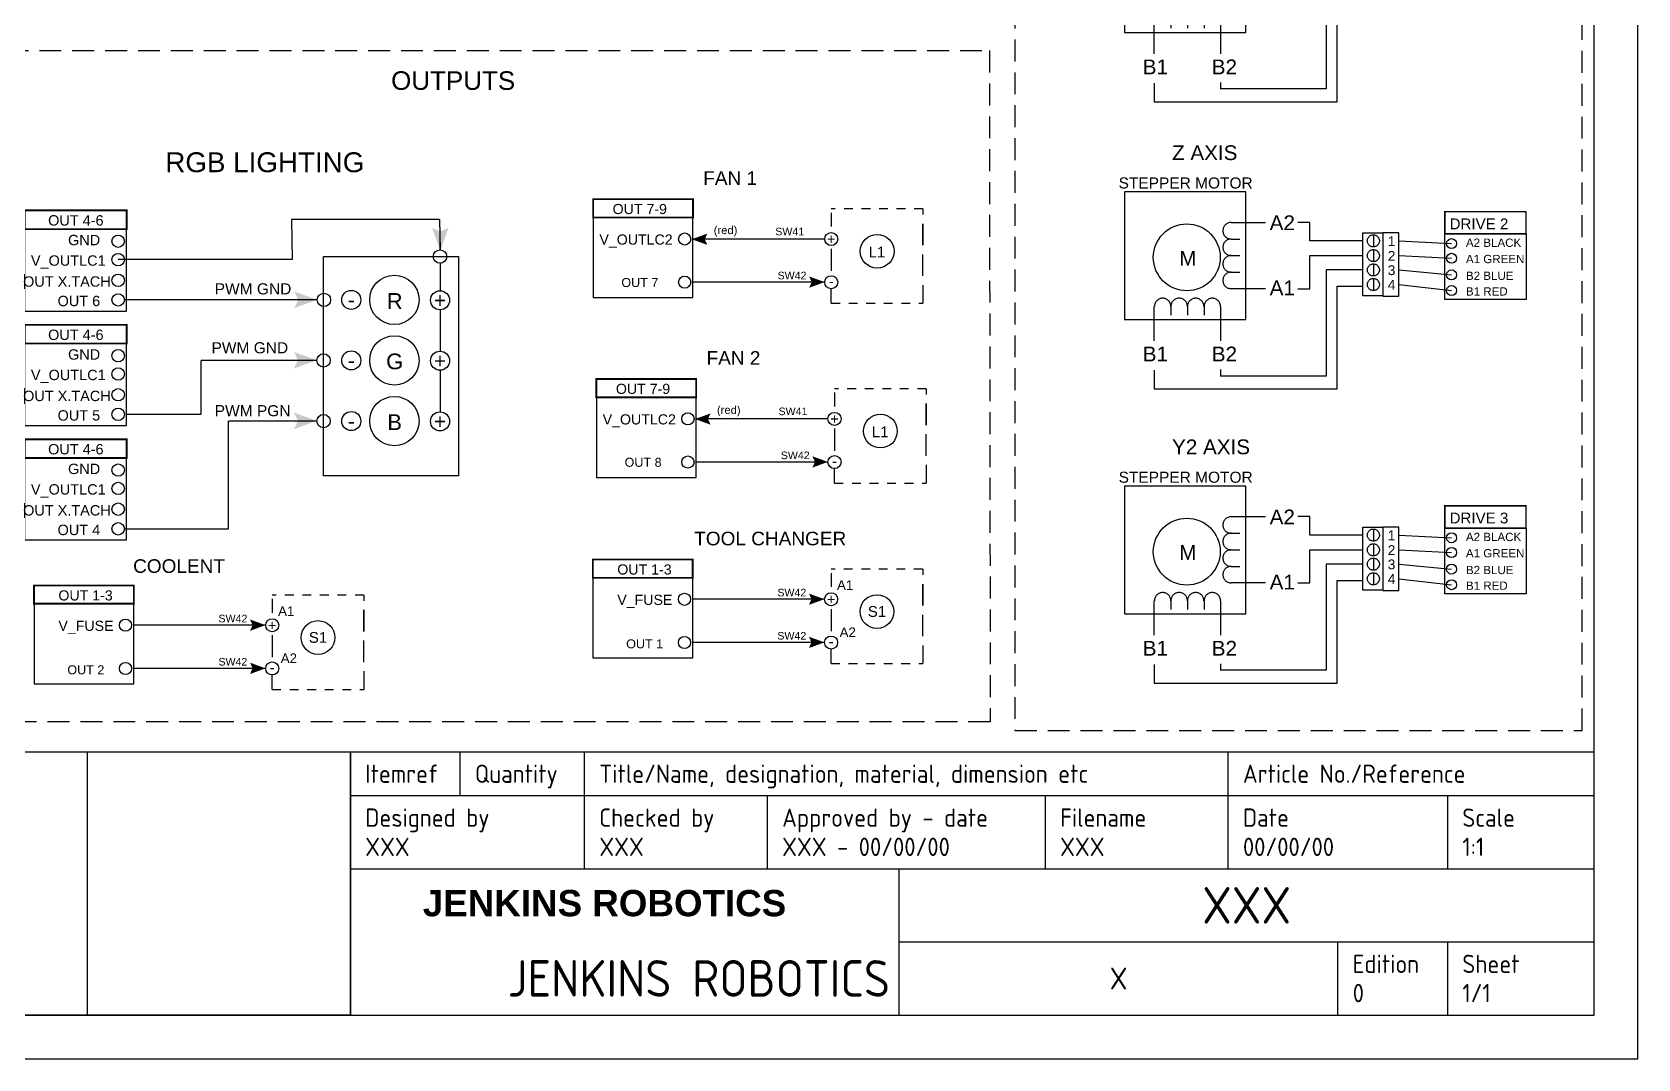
# Model space of a CAD drawing. Header units: inches. Extents: x 0 to 34.5, y 0 to 23.
# Drawn here: x 16.18 to 34.5, y 0 to 11.71 of the extents above; entities that cross this region are included whole.
import ezdxf
from ezdxf.enums import TextEntityAlignment as Align

# ---------------------------------------------------------------- set-up
doc = ezdxf.new("R2010")
doc.units = ezdxf.units.IN
doc.header["$MEASUREMENT"] = 0
for name, pattern in [('ACAD_ISO03W100', [30, 12, -18]), ('HIDDEN', [0.375, 0.25, -0.125]), ('HIDDEN2', [0.1875, 0.125, -0.0625])]:
    doc.linetypes.add(name, pattern=pattern)
doc.layers.add('BDYFRM', color=7, linetype='Continuous')
doc.layers.add('Title Block', color=7, linetype='Continuous')
doc.styles.add('ISO Proportional', font='isocp.shx')
doc.styles.get("Standard").update_dxf_attribs({"font": 'arial.ttf'})
picture_1 = doc.add_image_def('image1.png', size_in_pixel=(800, 801))

# ---------------------------------------------------------------- blocks, each defined once
blk = doc.blocks.new('STEPPER MOTOR')
at = {"linetype": 'ACAD_ISO03W100'}
for p, q in [((2.11, 2.763), (2.575, 2.763)), ((2.11, 2.763), (2.229, 2.763)), ((3.178, 2.763), (3.011, 2.763)), ((3.178, 2.513), (3.178, 2.763)), ((2.11, 2.538), (2.229, 2.538)), ((3.892, 2.513), (3.178, 2.513)), ((4.036, 2.594), (4.036, 2.431)), ((4.036, 2.395), (4.036, 2.232)), ((2.11, 2.314), (2.229, 2.314)), ((3.178, 1.865), (3.178, 2.313)), ((3.178, 2.313), (3.892, 2.313)), ((4.036, 2.201), (4.036, 2.037)), ((4.366, 2.218), (4.366, 2.218)), ((2.11, 2.089), (2.229, 2.089)), ((3.892, 2.119), (3.395, 2.119)), ((3.395, 2.119), (3.395, 0.682)), ((4.036, 2.003), (4.036, 1.84)), ((2.575, 1.865), (2.11, 1.865)), ((3.011, 1.865), (3.178, 1.865)), ((3.547, 0.508), (3.547, 1.898)), ((3.547, 1.898), (3.892, 1.898)), ((1.069, 1.159), (1.069, 1.623)), ((1.294, 1.623), (1.294, 1.504)), ((1.518, 1.623), (1.518, 1.504)), ((1.743, 1.623), (1.743, 1.504)), ((1.967, 1.623), (1.967, 1.159)), ((1.967, 1.623), (1.967, 1.504)), ((1.069, 0.76), (1.069, 0.508)), ((1.967, 0.768), (1.967, 0.682)), ((3.395, 0.682), (1.967, 0.682)), ((1.069, 0.508), (3.547, 0.508))]:
    blk.add_line(p, q, dxfattribs=at)
at = {"linetype": 'Continuous'}
for p, q in [((4.381, 2.513), (5.095, 2.476)), ((4.381, 2.313), (5.095, 2.277)), ((4.381, 2.119), (5.095, 2.052)), ((4.381, 1.921), (5.095, 1.84))]:
    blk.add_line(p, q, dxfattribs=at)
at = {"linetype": 'ACAD_ISO03W100'}
for points in [[(0.667, 1.447), (2.307, 1.447), (2.307, 3.175), (0.667, 3.175)], [(3.892, 2.62), (4.163, 2.62), (4.163, 1.768), (3.892, 1.768)], [(4.163, 1.764), (4.381, 1.764), (4.381, 2.62), (4.163, 2.62)]]:
    blk.add_lwpolyline(points, close=True, dxfattribs=at)
at = {"linetype": 'Continuous', "const_width": 0.0202}
blk.add_lwpolyline([(5.004, 2.607), (6.103, 2.607), (6.103, 2.909), (5.004, 2.909)], close=True, dxfattribs=at)
blk.add_lwpolyline([(5.004, 2.607), (6.108, 2.607), (6.108, 1.719), (5.004, 1.719)], close=True)
at = {"linetype": 'ACAD_ISO03W100'}
for centre, radius in [((1.509, 2.289), 0.453), ((4.036, 2.513), 0.0817), ((4.036, 2.313), 0.0817), ((4.036, 2.119), 0.0817), ((4.036, 1.921), 0.0817)]:
    blk.add_circle(centre, radius, dxfattribs=at)
for centre in [(5.095, 2.476), (5.095, 2.277), (5.095, 2.052), (5.095, 1.84)]:
    blk.add_circle(centre, 0.0672)
for centre, start, end in [((2.11, 2.65), 90, 270), ((2.11, 2.426), 90, 270), ((2.11, 2.201), 90, 270), ((2.11, 1.977), 90, 270), ((1.182, 1.623), 0, 180), ((1.406, 1.623), 0, 180), ((1.63, 1.623), 0, 180), ((1.855, 1.623), 0, 180)]:
    blk.add_arc(centre, 0.112, start, end, dxfattribs=at)
at = {"linetype": 'ACAD_ISO03W100', "attachment_point": 1}
for s, width, heights, insert, char_height in [('STEPPER MOTOR', 1.93039, [0.169], (0.586, 3.372), 0.15), ('A2', 0.54653, [0], (2.632, 2.858), 0.2), ('1', 0.20077, [7.216449660063518e-16], (4.231, 2.575), 0.133), ('M', 0.22718, [0], (1.407, 2.377), 0.2), ('3', 0.20077, [7.216449660063518e-16], (4.231, 2.182), 0.133), ('2', 0.20077, [7.216449660063518e-16], (4.231, 2.376), 0.133), ('A1', 0.54653, [0], (2.632, 1.976), 0.2), ('4', 0.20077, [7.216449660063518e-16], (4.231, 1.984), 0.133), ('B1', 0.54653, [0], (0.913, 1.08), 0.2), ('B2', 0.54653, [0], (1.848, 1.08), 0.2)]:
    blk.add_mtext_dynamic_manual_height_columns(s, width=width, gutter_width=1, heights=heights, dxfattribs=dict(at, insert=insert, char_height=char_height))
at = {"char_height": 0.1122, "attachment_point": 1}
for s, insert, width in [('A2 BLACK', (5.29, 2.544), 0.81189), ('A1 GREEN', (5.29, 2.323), 1.01296)]:
    blk.add_mtext(s, dxfattribs=dict(at, insert=insert, width=width))
for s, insert in [('B2 BLUE', (5.29, 2.096)), ('B1 RED ', (5.29, 1.884))]:
    blk.add_mtext(s, dxfattribs=dict(at, insert=insert))
at = {"linetype": 'ACAD_ISO03W100', "flags": 8}
blk.add_attdef('AX', (1.31, 3.608), '', height=0.2, dxfattribs=at)
at = {"linetype": 'Continuous'}
blk.add_attdef('DRIVE', (5.068, 2.67), '', height=0.146, dxfattribs=at)
blk = doc.blocks.new('Title Block')
at = {"linetype": 'ACAD_ISO03W100'}
blk.add_lwpolyline([(19.819, 0.5), (14.681, 0.5), (14.681, 3.503), (19.819, 3.503)], close=True, dxfattribs=at)
at = {"layer": 'Title Block'}
for p, q in [((34.5, 0), (34.5, 23)), ((34, 0.5), (34, 22.5)), ((19.819, 3.503), (34, 3.503)), ((19.819, 3.003), (19.819, 3.503)), ((21.07, 3.003), (21.07, 3.503)), ((22.488, 3.003), (22.488, 3.503)), ((29.829, 3.003), (29.829, 3.503)), ((19.819, 3.003), (34, 3.003)), ((19.819, 0.5), (19.819, 3.003)), ((22.488, 2.168), (22.488, 3.003)), ((24.574, 2.168), (24.574, 3.003)), ((27.744, 2.168), (27.744, 3.003)), ((29.829, 2.168), (29.829, 3.003)), ((32.332, 2.168), (32.332, 3.003)), ((19.819, 2.168), (34, 2.168)), ((26.075, 0.5), (26.075, 2.168)), ((26.075, 1.334), (34, 1.334)), ((31.08, 0.5), (31.08, 1.334)), ((32.332, 0.5), (32.332, 1.334)), ((0.5, 0.5), (34, 0.5)), ((0, 0), (34.5, 0))]:
    blk.add_line(p, q, dxfattribs=at)
at = {"linetype": 'ACAD_ISO03W100', "insert": (20.643, 1.927), "char_height": 0.3, "attachment_point": 1}
blk.add_mtext_dynamic_manual_height_columns('{\\fArial|b1|i0|c0|p34;JENKINS ROBOTICS}', width=5.96235, gutter_width=1, heights=[0], dxfattribs=at)
at = {"layer": 'Title Block', "style": 'ISO Proportional'}
for s, height, p in [('Itemref', 0.2085, (19.986, 3.253)), ('Quantity', 0.2085, (21.237, 3.253)), ('Title/Name, designation, material, dimension etc', 0.20854, (22.655, 3.253)), ('Article No./Reference', 0.20854, (29.996, 3.253)), ('Designed by', 0.20854, (19.986, 2.752)), ('Checked by', 0.2085, (22.655, 2.752)), ('Approved by - date', 0.20854, (24.741, 2.752)), ('Filename', 0.2085, (27.911, 2.752)), ('Date', 0.2085, (29.996, 2.752)), ('Scale', 0.2085, (32.498, 2.752)), ('Edition', 0.2085, (31.247, 1.084)), ('Sheet', 0.2085, (32.498, 1.084))]:
    blk.add_text(s, height=height, dxfattribs=at).set_placement(p, align=Align.MIDDLE_LEFT)
at = {"layer": 'Title Block', "style": 'ISO Proportional', "flags": 8}
for tag, p in [('DESIGNED_BY', (19.986, 2.419)), ('CHECKED_BY', (22.655, 2.419)), ('APPROVED_BY_DATE', (24.741, 2.419)), ('FILENAME', (27.911, 2.419)), ('DATE', (29.996, 2.419)), ('SCALE', (32.498, 2.419)), ('EDITION', (31.247, 0.75)), ('SHEET', (32.498, 0.75))]:
    blk.add_attdef(tag, text='', height=0.209, dxfattribs=at).set_placement(p, align=Align.MIDDLE_LEFT)
for tag, height, p in [('TITLE', 0.417, (30.038, 1.751)), ('OWNER', 0.417, (23.209, 1.003)), ('DRAWING_NUMBER', 0.25, (28.578, 0.917))]:
    blk.add_attdef(tag, text='', height=height, dxfattribs=at).set_placement(p, align=Align.MIDDLE)
at = {"linetype": 'ACAD_ISO03W100'}
image = blk.add_image(picture_1, insert=(16.82, 0.5), size_in_units=(2.999, 3.003), dxfattribs=at)
image.dxf.flags = 7
blk = doc.blocks.new('DUET3 OUT 1-3')
h = blk.add_hatch(color=256)
h.dxf.hatch_style = 1
h.paths.add_polyline_path([(3.686, 1.081), (3.458, 1.164), (3.496, 1.081), (3.458, 0.998)])
h = blk.add_hatch(color=256)
h.dxf.hatch_style = 1
h.paths.add_polyline_path([(3.686, 0.446), (3.458, 0.529), (3.496, 0.446), (3.458, 0.363)])
for p, q in [((3.784, 1.466), (3.784, 1.262)), ((3.784, 0.134), (3.784, 0.348))]:
    blk.add_line(p, q)
at = {"linetype": 'Continuous', "const_width": 0.0272}
blk.add_lwpolyline([(1.75, 1.396), (0.282, 1.396), (0.282, 1.665), (1.75, 1.665)], close=True, dxfattribs=at)
blk.add_lwpolyline([(1.75, 1.396), (0.282, 1.396), (0.282, 0.217), (1.75, 0.217)], close=True)
for centre in [(1.628, 1.08), (1.628, 0.444)]:
    blk.add_circle(centre, 0.0893)
at = {"color": 7}
for centre in [(3.784, 1.08), (3.784, 0.444)]:
    blk.add_circle(centre, 0.0958, dxfattribs=at)
at = {"layer": 'BDYFRM', "color": 7, "linetype": 'Continuous'}
for p, q in [((5.131, 0.987), (5.131, 1.304)), ((3.688, 1.08), (1.75, 1.08)), ((3.784, 0.936), (3.784, 0.61)), ((3.688, 0.444), (1.75, 0.444))]:
    blk.add_line(p, q, dxfattribs=at)
at = {"layer": 'BDYFRM', "color": 7, "linetype": 'HIDDEN2'}
for points in [[(5.131, 1.522), (3.784, 1.522)], [(3.784, 0.134), (5.131, 0.134)]]:
    blk.add_lwpolyline(points, dxfattribs=at)
at = {"layer": 'BDYFRM', "color": 7, "linetype": 'Continuous'}
for points in [[(5.131, 1.522), (5.131, 1.438)], [(5.131, 0.987), (5.131, 1.304)], [(5.131, 1.304), (5.131, 0.987)], [(5.131, 0.536), (5.131, 0.853)], [(5.131, 0.402), (5.131, 0.134)]]:
    blk.add_lwpolyline(points, dxfattribs=at)
blk.add_circle((4.458, 0.899), 0.248, dxfattribs=at)
for s, width, gutter_width, heights, insert, char_height, attachment_point in [('\\pxr2.56749;OUT 1-3', 1.74001, 0.846, [0.116], (1.822, 1.593), 0.14911, 3), ('SW42', 1.28684, 0.99, [0], (2.994, 1.234), 0.1116, 1), ('SW42', 1.28684, 0.99, [0], (2.994, 0.599), 0.1116, 1)]:
    blk.add_mtext_dynamic_manual_height_columns(s, width=width, gutter_width=gutter_width, heights=heights, dxfattribs=dict(insert=insert, char_height=char_height, attachment_point=attachment_point))
at = {"insert": (1.451, 1.146), "char_height": 0.1491, "width": 1.34609, "attachment_point": 3}
blk.add_mtext('V_FUSE', dxfattribs=at)
at = {"linetype": 'ACAD_ISO03W100', "flags": 8}
blk.add_attdef('DESCRIPTION', (1.827, 1.88), '', height=0.2, dxfattribs=at)
at = {"linetype": 'Continuous', "ltscale": 0.079}
blk.add_attdef('DUET_DRIVE', (0.771, 0.359), '', height=0.132, dxfattribs=at)
at = {"layer": 'BDYFRM', "color": 7, "linetype": 'Continuous', "attachment_point": 5}
for s, insert, char_height, width in [('A1', (3.99, 1.287), 0.1395, 3.40087), ('+', (3.784, 1.08), 0.153, 2.24066), ('S1', (4.458, 0.899), 0.158, 2.31007), ('A2', (4.029, 0.595), 0.1395, 3.40087), ('-', (3.784, 0.458), 0.153, 2.24066)]:
    blk.add_mtext(s, dxfattribs=dict(at, insert=insert, char_height=char_height, width=width))
blk = doc.blocks.new('DUET3 OUT 7-9')
h = blk.add_hatch(color=256)
h.dxf.hatch_style = 1
h.paths.add_polyline_path([(1.405, 2.295), (1.633, 2.212), (1.595, 2.295), (1.633, 2.378)])
h = blk.add_hatch(color=256)
h.dxf.hatch_style = 1
h.paths.add_polyline_path([(3.357, 1.665), (3.13, 1.748), (3.168, 1.665), (3.13, 1.581)])
for p, q in [((3.455, 2.685), (3.455, 2.481)), ((3.455, 1.353), (3.455, 1.567))]:
    blk.add_line(p, q)
at = {"linetype": 'Continuous', "const_width": 0.0272}
blk.add_lwpolyline([(1.422, 2.615), (-0.046, 2.615), (-0.046, 2.884), (1.422, 2.884)], close=True, dxfattribs=at)
blk.add_lwpolyline([(1.422, 2.615), (-0.046, 2.615), (-0.046, 1.436), (1.422, 1.436)], close=True)
for centre in [(1.3, 2.298), (1.3, 1.663)]:
    blk.add_circle(centre, 0.0893)
at = {"color": 7}
for centre in [(3.455, 2.298), (3.455, 1.663)]:
    blk.add_circle(centre, 0.0958, dxfattribs=at)
at = {"layer": 'BDYFRM', "color": 7, "linetype": 'Continuous'}
for p, q in [((4.803, 2.206), (4.803, 2.523)), ((3.36, 2.298), (1.422, 2.298)), ((3.455, 2.155), (3.455, 1.829)), ((3.36, 1.663), (1.422, 1.663))]:
    blk.add_line(p, q, dxfattribs=at)
at = {"layer": 'BDYFRM', "color": 7, "linetype": 'HIDDEN2'}
for points in [[(4.803, 2.741), (3.455, 2.741)], [(3.455, 1.353), (4.803, 1.353)]]:
    blk.add_lwpolyline(points, dxfattribs=at)
at = {"layer": 'BDYFRM', "color": 7, "linetype": 'Continuous'}
for points in [[(4.803, 2.741), (4.803, 2.657)], [(4.803, 2.206), (4.803, 2.523)], [(4.803, 2.523), (4.803, 2.206)], [(4.803, 1.755), (4.803, 2.071)], [(4.803, 1.62), (4.803, 1.353)]]:
    blk.add_lwpolyline(points, dxfattribs=at)
blk.add_circle((4.13, 2.118), 0.248, dxfattribs=at)
for s, width, gutter_width, heights, insert, char_height, attachment_point in [('\\pxr2.56749;OUT 7-9', 1.74001, 0.846, [0.116], (1.422, 2.814), 0.14911, 3), ('(red)', 0.79694, 0.747, [0.129], (1.727, 2.488), 0.1178, 1), ('SW41', 1.28684, 0.99, [0], (2.632, 2.464), 0.1116, 1), ('SW42', 1.28684, 0.99, [0], (2.666, 1.817), 0.1116, 1)]:
    blk.add_mtext_dynamic_manual_height_columns(s, width=width, gutter_width=gutter_width, heights=heights, dxfattribs=dict(insert=insert, char_height=char_height, attachment_point=attachment_point))
at = {"insert": (1.123, 2.365), "char_height": 0.1491, "width": 1.34609, "attachment_point": 3}
blk.add_mtext('V_OUTLC2', dxfattribs=at)
at = {"linetype": 'ACAD_ISO03W100', "flags": 8}
blk.add_attdef('DESCRITION', (1.574, 3.094), '', height=0.2, dxfattribs=at)
at = {"linetype": 'Continuous', "ltscale": 0.079}
blk.add_attdef('DUET_DRIVE', (0.369, 1.592), '', height=0.132, dxfattribs=at)
at = {"layer": 'BDYFRM', "color": 7, "linetype": 'Continuous', "attachment_point": 5}
for s, insert, char_height, width in [('+', (3.455, 2.298), 0.153, 2.24066), ('L1', (4.127, 2.107), 0.158, 2.31007), ('-', (3.456, 1.676), 0.153, 2.24066)]:
    blk.add_mtext(s, dxfattribs=dict(at, insert=insert, char_height=char_height, width=width))
blk = doc.blocks.new('DUET RGB LIGHTING')
h = blk.add_hatch(color=256)
h.dxf.hatch_style = 1
h.paths.add_polyline_path([(4.651, 3.146), (4.734, 3.374), (4.651, 3.335), (4.568, 3.374)])
h = blk.add_hatch(color=256)
h.dxf.hatch_style = 1
h.paths.add_polyline_path([(3.411, 2.65), (3.184, 2.733), (3.222, 2.65), (3.184, 2.567)])
h = blk.add_hatch(color=256)
h.dxf.hatch_style = 1
h.paths.add_polyline_path([(3.408, 2.042), (3.18, 2.125), (3.218, 2.042), (3.18, 1.959)])
h = blk.add_hatch(color=256)
h.dxf.hatch_style = 1
h.paths.add_polyline_path([(3.408, 1.432), (3.18, 1.515), (3.218, 1.432), (3.18, 1.349)])
at = {"linetype": 'Continuous'}
for p, q in [((4.642, 3.457), (3.155, 3.457)), ((3.155, 3.457), (3.161, 3.054)), ((4.642, 3.457), (4.648, 3.152)), ((4.648, 3.152), (4.648, 3.29)), ((3.161, 3.054), (1.411, 3.054)), ((2.247, 1.498), (2.247, 2.04)), ((1.496, 1.498), (2.247, 1.498)), ((2.519, 0.346), (2.519, 1.43)), ((1.473, 0.346), (2.519, 0.346))]:
    blk.add_line(p, q, dxfattribs=at)
at = {"linetype": 'Continuous', "ltscale": 0.079}
for p, q in [((4.648, 3.018), (4.648, 2.741)), ((4.648, 2.55), (4.648, 2.133)), ((4.648, 1.941), (4.648, 1.523))]:
    blk.add_line(p, q, dxfattribs=at)
at = {"linetype": 'Continuous', "const_width": 0.019}
for points in [[(1.496, 3.361), (0.47, 3.361), (0.47, 3.549), (1.496, 3.549)], [(1.496, 2.21), (0.47, 2.21), (0.47, 2.398), (1.496, 2.398)], [(1.496, 1.059), (0.47, 1.059), (0.47, 1.247), (1.496, 1.247)]]:
    blk.add_lwpolyline(points, close=True, dxfattribs=at)
for points in [[(1.496, 3.361), (0.47, 3.361), (0.47, 2.537), (1.496, 2.537)], [(1.496, 2.21), (0.47, 2.21), (0.47, 1.386), (1.496, 1.386)], [(1.496, 1.059), (0.47, 1.059), (0.47, 0.234), (1.496, 0.234)]]:
    blk.add_lwpolyline(points, close=True)
at = {"linetype": 'Continuous'}
blk.add_lwpolyline([(3.477, 3.085), (4.834, 3.085), (4.834, 0.88), (3.477, 0.88)], close=True, dxfattribs=at)
for centre in [(1.411, 3.239), (1.411, 3.054), (1.411, 2.846), (1.411, 2.649), (1.411, 2.088), (1.411, 1.903), (1.411, 1.695), (1.411, 1.498), (1.411, 0.937), (1.411, 0.752), (1.411, 0.544), (1.411, 0.346)]:
    blk.add_circle(centre, 0.0624)
at = {"color": 7}
for centre, radius in [((4.648, 3.085), 0.0672), ((3.481, 2.649), 0.0672), ((3.756, 2.649), 0.0958), ((4.648, 2.645), 0.0958), ((3.477, 2.04), 0.0672), ((3.756, 2.04), 0.0958), ((4.648, 2.037), 0.0958), ((3.477, 1.43), 0.0672), ((3.756, 1.43), 0.0958), ((4.648, 1.427), 0.0958)]:
    blk.add_circle(centre, radius, dxfattribs=at)
at = {"layer": 'BDYFRM', "color": 7, "linetype": 'Continuous'}
for p, q in [((3.413, 2.649), (1.476, 2.649)), ((3.41, 2.04), (2.247, 2.04)), ((3.41, 1.43), (2.519, 1.43))]:
    blk.add_line(p, q, dxfattribs=at)
for centre in [(4.189, 2.649), (4.189, 2.04), (4.189, 1.43)]:
    blk.add_circle(centre, 0.248, dxfattribs=at)
for s, width, gutter_width, heights, insert, char_height, attachment_point in [('OUT 4-6', 0.73894, 1, [0.116], (1.264, 3.501), 0.1042, 3), ('PWM GND', 1.28684, 0.99, [0], (2.382, 2.816), 0.1116, 1), ('OUT 4-6', 0.59197, 1, [0.116], (1.264, 2.35), 0.1042, 3), ('PWM GND', 1.28684, 0.99, [0], (2.35, 2.223), 0.1116, 1), ('PWM PGN', 1.28684, 0.99, [0], (2.382, 1.59), 0.1116, 1), ('OUT 4-6', 0.60328, 1, [0.116], (1.264, 1.199), 0.1042, 3)]:
    blk.add_mtext_dynamic_manual_height_columns(s, width=width, gutter_width=gutter_width, heights=heights, dxfattribs=dict(insert=insert, char_height=char_height, attachment_point=attachment_point))
at = {"char_height": 0.1042, "attachment_point": 3}
for s, insert, width in [('GND', (1.23, 3.303), 0.75418), ('V_OUTLC1', (1.285, 3.097), 0.94096), ('GND', (1.23, 2.152), 0.75418), ('V_OUTLC1', (1.285, 1.946), 0.94096), ('GND', (1.23, 1.001), 0.75418), ('V_OUTLC1', (1.285, 0.795), 0.94096)]:
    blk.add_mtext(s, dxfattribs=dict(at, insert=insert, width=width))
for s, insert in [('OUT X.TACH', (1.336, 2.886)), ('OUT 6', (1.23, 2.69)), ('OUT X.TACH', (1.336, 1.735)), ('OUT 5', (1.23, 1.539)), ('OUT X.TACH', (1.336, 0.584)), ('OUT 4', (1.23, 0.387))]:
    blk.add_mtext(s, dxfattribs=dict(at, insert=insert))
at = {"linetype": 'ACAD_ISO03W100', "flags": 8}
blk.add_attdef('DESCRIPTION', (1.885, 3.933), '', height=0.2, dxfattribs=at)
at = {"layer": 'BDYFRM', "color": 7, "linetype": 'Continuous', "attachment_point": 5}
for s, insert, char_height, width in [('-', (3.756, 2.649), 0.153, 2.24066), ('R', (4.192, 2.638), 0.158, 2.31007), ('+', (4.648, 2.645), 0.153, 2.24066), ('G', (4.192, 2.029), 0.158, 2.31007), ('-', (3.756, 2.04), 0.153, 2.24066), ('+', (4.648, 2.037), 0.153, 2.24066), ('B', (4.192, 1.419), 0.158, 2.31007), ('+', (4.648, 1.427), 0.153, 2.24066), ('-', (3.756, 1.43), 0.153, 2.24066)]:
    blk.add_mtext(s, dxfattribs=dict(at, insert=insert, char_height=char_height, width=width))

msp = doc.modelspace()

# ---------------------------------------------------------------- linework, layer by layer
at = {"linetype": 'HIDDEN'}
for points in [[(33.862, 17.998), (27.391, 17.998), (27.391, 3.742), (33.862, 3.742)], [(14.766, 11.496), (27.1, 11.496), (27.11, 3.839), (14.777, 3.839)]]:
    msp.add_lwpolyline(points, close=True, dxfattribs=at)

# ---------------------------------------------------------------- block references
at = {"linetype": 'Continuous', "ltscale": 0.079}
ref = msp.add_blockref('Title Block', (-0.004, -0.005), dxfattribs=at)
ref.add_attrib('SCALE', '1:1', dxfattribs={"layer": 'Title Block', "ltscale": 0.079, "height": 0.2085, "style": 'ISO Proportional'}).set_placement((32.495, 2.414), align=Align.MIDDLE_LEFT)
ref.add_attrib('SHEET', '1/1', dxfattribs={"layer": 'Title Block', "ltscale": 0.079, "height": 0.2085, "style": 'ISO Proportional'}).set_placement((32.495, 0.746), align=Align.MIDDLE_LEFT)
ref.add_attrib('EDITION', '0', dxfattribs={"layer": 'Title Block', "ltscale": 0.079, "height": 0.209, "style": 'ISO Proportional'}).set_placement((31.244, 0.746), align=Align.MIDDLE_LEFT)
ref.add_attrib('DATE', '00/00/00', dxfattribs={"layer": 'Title Block', "ltscale": 0.079, "height": 0.2085, "style": 'ISO Proportional'}).set_placement((29.992, 2.414), align=Align.MIDDLE_LEFT)
ref.add_attrib('TITLE', 'XXX', dxfattribs={"layer": 'Title Block', "ltscale": 0.079, "height": 0.4171, "style": 'ISO Proportional'}).set_placement((30.034, 1.747), align=Align.MIDDLE)
ref.add_attrib('APPROVED_BY_DATE', 'XXX - 00/00/00', dxfattribs={"layer": 'Title Block', "ltscale": 0.079, "height": 0.20854, "style": 'ISO Proportional'}).set_placement((24.737, 2.414), align=Align.MIDDLE_LEFT)
ref.add_attrib('DRAWING_NUMBER', 'X', dxfattribs={"layer": 'Title Block', "ltscale": 0.079, "height": 0.25, "style": 'ISO Proportional'}).set_placement((28.574, 0.912), align=Align.MIDDLE)
ref.add_attrib('FILENAME', 'XXX', dxfattribs={"layer": 'Title Block', "ltscale": 0.079, "height": 0.2085, "style": 'ISO Proportional'}).set_placement((27.907, 2.414), align=Align.MIDDLE_LEFT)
ref.add_attrib('DESIGNED_BY', 'XXX', dxfattribs={"layer": 'Title Block', "ltscale": 0.079, "height": 0.2085, "style": 'ISO Proportional'}).set_placement((19.982, 2.414), align=Align.MIDDLE_LEFT)
ref.add_attrib('OWNER', 'JENKINS ROBOTICS', dxfattribs={"layer": 'Title Block', "ltscale": 0.079, "height": 0.41709, "style": 'ISO Proportional'}).set_placement((23.786, 0.914), align=Align.MIDDLE)
ref.add_attrib('CHECKED_BY', 'XXX', dxfattribs={"layer": 'Title Block', "ltscale": 0.079, "height": 0.2085, "style": 'ISO Proportional'}).set_placement((22.652, 2.414), align=Align.MIDDLE_LEFT)
at = {"linetype": 'Continuous'}
ref = msp.add_blockref('STEPPER MOTOR', (28.081, 10.485), dxfattribs=dict(at, xscale=0.8419999467659874, yscale=0.8419999467659874, zscale=0.8419999467659874))
ref.add_attrib('AX', 'Y1 AXIS', (29.184, 13.523), dxfattribs={"linetype": 'ACAD_ISO03W100', "height": 0.1684})
ref.add_attrib('DRIVE', 'DRIVE 1', (32.349, 12.734), dxfattribs={"linetype": 'Continuous', "height": 0.1232})
at = {"linetype": 'Continuous', "ltscale": 0.079}
ref = msp.add_blockref('DUET RGB LIGHTING', (15.565, 5.649), dxfattribs=dict(at, xscale=1.133821649776158, yscale=1.133821649776158, zscale=1.133821649776158))
ref.add_attrib('DESCRIPTION', 'RGB LIGHTING', (17.702, 10.109), dxfattribs={"linetype": 'ACAD_ISO03W100', "ltscale": 0.079, "height": 0.22676})
at = {"linetype": 'Continuous'}
ref = msp.add_blockref('STEPPER MOTOR', (28.081, 7.21), dxfattribs=dict(at, xscale=0.8419999467659874, yscale=0.8419999467659874, zscale=0.8419999467659874))
ref.add_attrib('AX', 'Z AXIS', (29.184, 10.247), dxfattribs={"linetype": 'ACAD_ISO03W100', "height": 0.1684})
ref.add_attrib('DRIVE', 'DRIVE 2', (32.349, 9.458), dxfattribs={"linetype": 'Continuous', "height": 0.1232})
at = {"linetype": 'Continuous', "ltscale": 0.079}
ref = msp.add_blockref('DUET3 OUT 7-9', (22.617, 7.564), dxfattribs=dict(at, xscale=0.775711230308697, yscale=0.775711230308697, zscale=0.775711230308697))
ref.add_attrib('DESCRITION', 'FAN 1', (23.837, 9.964), dxfattribs={"linetype": 'ACAD_ISO03W100', "ltscale": 0.079, "height": 0.1551})
ref.add_attrib('DUET_DRIVE', 'OUT 7', (22.903, 8.799), dxfattribs={"linetype": 'Continuous', "ltscale": 0.079, "height": 0.1026})
ref = msp.add_blockref('DUET3 OUT 7-9', (22.654, 5.513), dxfattribs=dict(at, xscale=0.775711230308697, yscale=0.775711230308697, zscale=0.775711230308697))
ref.add_attrib('DESCRITION', 'FAN 2', (23.875, 7.913), dxfattribs={"linetype": 'ACAD_ISO03W100', "ltscale": 0.079, "height": 0.1551})
ref.add_attrib('DUET_DRIVE', 'OUT 8', (22.94, 6.749), dxfattribs={"linetype": 'Continuous', "ltscale": 0.079, "height": 0.1026})
at = {"linetype": 'Continuous'}
ref = msp.add_blockref('STEPPER MOTOR', (28.081, 3.854), dxfattribs=dict(at, xscale=0.8419999467659874, yscale=0.8419999467659874, zscale=0.8419999467659874))
ref.add_attrib('AX', 'Y2 AXIS', (29.184, 6.892), dxfattribs={"linetype": 'ACAD_ISO03W100', "height": 0.1684})
ref.add_attrib('DRIVE', 'DRIVE 3', (32.349, 6.103), dxfattribs={"linetype": 'Continuous', "height": 0.1232})
at = {"linetype": 'Continuous', "ltscale": 0.079}
ref = msp.add_blockref('DUET3 OUT 1-3', (22.36, 4.4), dxfattribs=dict(at, xscale=0.775711230308697, yscale=0.775711230308697, zscale=0.775711230308697))
ref.add_attrib('MNAME', 'TOOL CHANGER', (23.734, 5.853), dxfattribs={"linetype": 'ACAD_ISO03W100', "ltscale": 0.079, "height": 0.15514})
ref.add_attrib('DUET_DRIVE', 'OUT 1', (22.958, 4.678), dxfattribs={"linetype": 'Continuous', "ltscale": 0.079, "height": 0.1026})
ref = msp.add_blockref('DUET3 OUT 1-3', (15.986, 4.104), dxfattribs=dict(at, xscale=0.775711230308697, yscale=0.775711230308697, zscale=0.775711230308697))
ref.add_attrib('MNAME', 'COOLENT', (17.335, 5.539), dxfattribs={"linetype": 'ACAD_ISO03W100', "ltscale": 0.079, "height": 0.1551})
ref.add_attrib('DUET_DRIVE', 'OUT 2', (16.585, 4.382), dxfattribs={"linetype": 'Continuous', "ltscale": 0.079, "height": 0.1026})

# ---------------------------------------------------------------- texts
at = {"insert": (19.093, 11.26), "char_height": 0.21208, "attachment_point": 1}
msp.add_mtext_dynamic_manual_height_columns('\\pxqc;OUTPUTS', width=3.784, gutter_width=1.06, heights=[0], dxfattribs=at)

doc.saveas('drawing.dxf')
